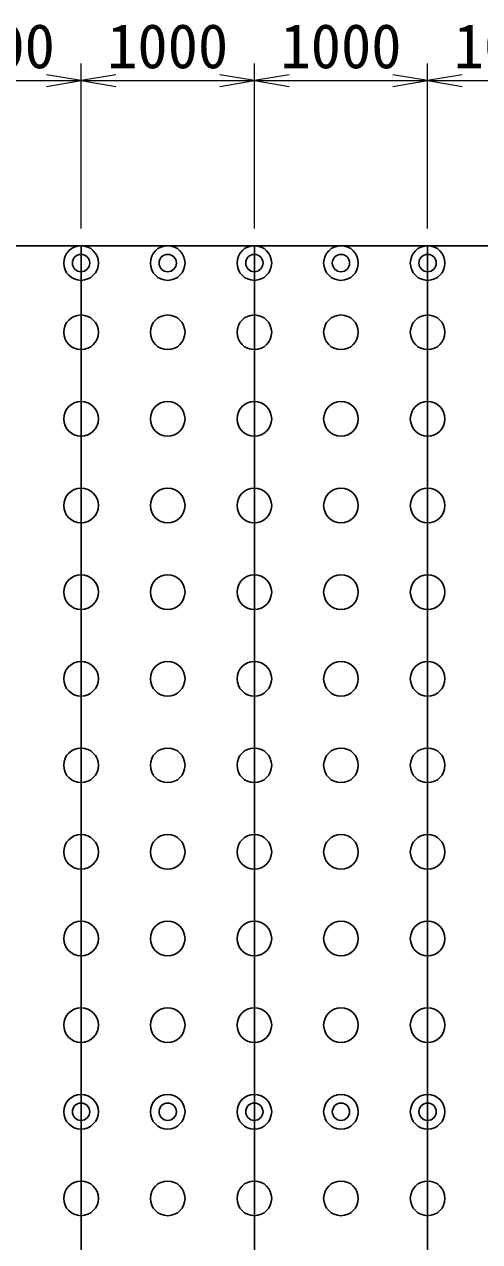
# Model space of a CAD drawing. Units: millimetres, scale not verified. Extents: x 690 to 40690, y 684 to 28809.
# Drawn here: x 30832 to 33459, y 13916 to 20944 of the extents above; entities that cross this region are included whole.
import ezdxf
from ezdxf.enums import TextEntityAlignment as Align

# ---------------------------------------------------------------- set-up
doc = ezdxf.new("R2010")
doc.units = ezdxf.units.MM
doc.header["$LTSCALE"] = 100
doc.layers.add('C-STR', color=7, linetype='Continuous', lineweight=25)
doc.layers.add('C-STR-DIM', color=1, linetype='Continuous', lineweight=13)
doc.styles.add('ＭＳ ゴシック', font='')
doc.styles.get('ＭＳ ゴシック').set_extended_font_data('MS Gothic')

msp = doc.modelspace()

# ---------------------------------------------------------------- linework, layer by layer
at = {"layer": 'C-STR'}
for p, q in [((36158.6, 19666.3), (26158.6, 19666.3)), ((31158.6, 19666.3), (31158.6, 9666.3)), ((32158.6, 19666.3), (32158.6, 9666.3)), ((33158.6, 19666.3), (33158.6, 9666.3))]:
    msp.add_line(p, q, dxfattribs=at)
for centre, radius in [((31158.6, 19566.3), 100), ((31158.6, 19566.3), 50), ((31658.6, 19566.3), 100), ((31658.6, 19566.3), 50), ((32158.6, 19566.3), 100), ((32158.6, 19566.3), 50), ((32658.6, 19566.3), 100), ((32658.6, 19566.3), 50), ((33158.6, 19566.3), 100), ((33158.6, 19566.3), 50), ((31158.6, 19166.3), 100), ((31658.6, 19166.3), 100), ((32158.6, 19166.3), 100), ((32658.6, 19166.3), 100), ((33158.6, 19166.3), 100), ((31158.6, 18666.3), 100), ((31658.6, 18666.3), 100), ((32158.6, 18666.3), 100), ((32658.6, 18666.3), 100), ((33158.6, 18666.3), 100), ((31158.6, 18166.3), 100), ((31658.6, 18166.3), 100), ((32158.6, 18166.3), 100), ((32658.6, 18166.3), 100), ((33158.6, 18166.3), 100), ((31158.6, 17666.3), 100), ((31658.6, 17666.3), 100), ((32158.6, 17666.3), 100), ((32658.6, 17666.3), 100), ((33158.6, 17666.3), 100), ((31158.6, 17166.3), 100), ((31658.6, 17166.3), 100), ((32158.6, 17166.3), 100), ((32658.6, 17166.3), 100), ((33158.6, 17166.3), 100), ((31158.6, 16666.3), 100), ((31658.6, 16666.3), 100), ((32158.6, 16666.3), 100), ((32658.6, 16666.3), 100), ((33158.6, 16666.3), 100), ((31158.6, 16166.3), 100), ((31658.6, 16166.3), 100), ((32158.6, 16166.3), 100), ((32658.6, 16166.3), 100), ((33158.6, 16166.3), 100), ((31158.6, 15666.3), 100), ((31658.6, 15666.3), 100), ((32158.6, 15666.3), 100), ((32658.6, 15666.3), 100), ((33158.6, 15666.3), 100), ((31158.6, 15166.3), 100), ((31658.6, 15166.3), 100), ((32158.6, 15166.3), 100), ((32658.6, 15166.3), 100), ((33158.6, 15166.3), 100), ((31158.6, 14666.3), 100), ((31658.6, 14666.3), 100), ((32158.6, 14666.3), 100), ((32658.6, 14666.3), 100), ((33158.6, 14666.3), 100), ((31158.6, 14666.3), 50), ((31658.6, 14666.3), 50), ((32158.6, 14666.3), 50), ((32658.6, 14666.3), 50), ((33158.6, 14666.3), 50), ((31158.6, 14166.3), 100), ((31658.6, 14166.3), 100), ((32158.6, 14166.3), 100), ((32658.6, 14166.3), 100), ((33158.6, 14166.3), 100)]:
    msp.add_circle(centre, radius, dxfattribs=at)
at = {"layer": 'C-STR-DIM'}
for p, q in [((31158.6, 19766.3), (31158.6, 20719.1)), ((31158.6, 19766.3), (31158.6, 20719.1)), ((32158.6, 19766.3), (32158.6, 20719.1)), ((32158.6, 19766.3), (32158.6, 20719.1)), ((33158.6, 19766.3), (33158.6, 20719.1)), ((33158.6, 19766.3), (33158.6, 20719.1)), ((30158.6, 20619.1), (31158.6, 20619.1)), ((31158.6, 20619.1), (32158.6, 20619.1)), ((32158.6, 20619.1), (33158.6, 20619.1)), ((33158.6, 20619.1), (34158.6, 20619.1))]:
    msp.add_line(p, q, dxfattribs=at)
for points in [[(30958.6, 20585.8), (31158.6, 20619.1), (30958.6, 20652.5)], [(31358.6, 20652.5), (31158.6, 20619.1), (31358.6, 20585.8)], [(31958.6, 20585.8), (32158.6, 20619.1), (31958.6, 20652.5)], [(32358.6, 20652.5), (32158.6, 20619.1), (32358.6, 20585.8)], [(32958.6, 20585.8), (33158.6, 20619.1), (32958.6, 20652.5)], [(33358.6, 20652.5), (33158.6, 20619.1), (33358.6, 20585.8)]]:
    msp.add_lwpolyline(points, dxfattribs=at)

# ---------------------------------------------------------------- texts
at = {"layer": 'C-STR-DIM', "color": 7, "style": 'ＭＳ ゴシック'}
for p in [(30658.6, 20819.1), (31658.6, 20819.1), (32658.6, 20819.1), (33658.6, 20819.1)]:
    msp.add_text('1000', height=256.6, dxfattribs=at).set_placement(p, align=Align.MIDDLE_CENTER)

doc.saveas('drawing.dxf')
